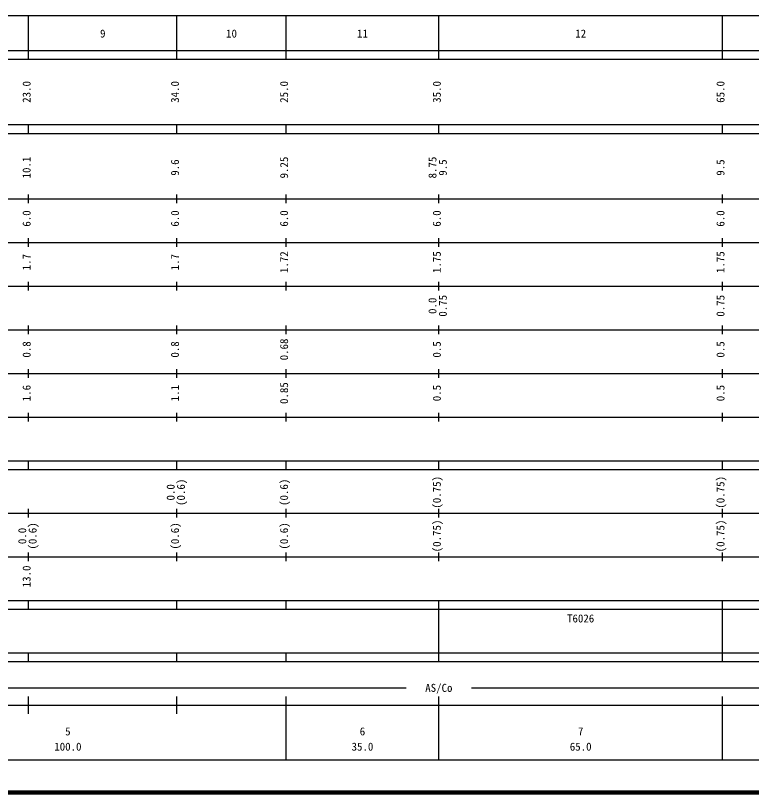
# Model space of a CAD drawing. Units: millimetres on the paper, enlarged 1000 times. Extents: x 40000 to 680000, y 20000 to 380000.
# Drawn here: x 306004 to 474636, y 20000 to 198000 of the extents above; entities that cross this region are included whole.
import ezdxf
from ezdxf.enums import TextEntityAlignment as Align

# ---------------------------------------------------------------- set-up
doc = ezdxf.new("R2010")
doc.units = ezdxf.units.MM
doc.header["$LTSCALE"] = 1000
doc.layers.add('M-TTL', color=2, linetype='Continuous', lineweight=140)
doc.layers.add('M-TTL-BAND', color=7, linetype='Continuous', lineweight=25)
doc.styles.add('ＭＳ ゴシック', font='')
doc.styles.get('ＭＳ ゴシック').set_extended_font_data('MS Gothic')

msp = doc.modelspace()

# ---------------------------------------------------------------- linework, layer by layer
at = {"layer": 'M-TTL'}
msp.add_line((40000, 20000), (680000, 20000), dxfattribs=at)
at = {"layer": 'M-TTL-BAND'}
for p, q in [((68000, 198000), (579000, 198000)), ((309000, 188000), (309000, 198000)), ((343000, 188000), (343000, 198000)), ((368000, 188000), (368000, 198000)), ((403000, 188000), (403000, 198000)), ((468000, 188000), (468000, 198000)), ((40000, 190000), (579000, 190000)), ((40000, 188000), (579000, 188000)), ((40000, 173000), (579000, 173000)), ((309000, 171000), (309000, 173000)), ((343000, 171000), (343000, 173000)), ((368000, 171000), (368000, 173000)), ((403000, 171000), (403000, 173000)), ((468000, 171000), (468000, 173000)), ((40000, 171000), (579000, 171000)), ((309000, 155000), (309000, 157000)), ((343000, 155000), (343000, 157000)), ((368000, 155000), (368000, 157000)), ((403000, 155000), (403000, 157000)), ((468000, 155000), (468000, 157000)), ((40000, 156000), (579000, 156000)), ((46000, 146000), (579000, 146000)), ((309000, 145000), (309000, 147000)), ((343000, 145000), (343000, 147000)), ((368000, 145000), (368000, 147000)), ((403000, 145000), (403000, 147000)), ((468000, 145000), (468000, 147000)), ((52000, 136000), (579000, 136000)), ((309000, 135000), (309000, 137000)), ((343000, 135000), (343000, 137000)), ((368000, 135000), (368000, 137000)), ((403000, 135000), (403000, 137000)), ((468000, 135000), (468000, 137000)), ((309000, 125000), (309000, 127000)), ((343000, 125000), (343000, 127000)), ((368000, 125000), (368000, 127000)), ((403000, 125000), (403000, 127000)), ((468000, 125000), (468000, 127000)), ((46000, 126000), (579000, 126000)), ((52000, 116000), (579000, 116000)), ((309000, 115000), (309000, 117000)), ((343000, 115000), (343000, 117000)), ((368000, 115000), (368000, 117000)), ((403000, 115000), (403000, 117000)), ((468000, 115000), (468000, 117000)), ((309000, 105000), (309000, 107000)), ((343000, 105000), (343000, 107000)), ((368000, 105000), (368000, 107000)), ((403000, 105000), (403000, 107000)), ((468000, 105000), (468000, 107000)), ((46000, 106000), (579000, 106000)), ((40000, 96000), (579000, 96000)), ((309000, 94000), (309000, 96000)), ((343000, 94000), (343000, 96000)), ((368000, 94000), (368000, 96000)), ((403000, 94000), (403000, 96000)), ((468000, 94000), (468000, 96000)), ((40000, 94000), (579000, 94000)), ((49000, 84000), (579000, 84000)), ((309000, 83000), (309000, 85000)), ((343000, 83000), (343000, 85000)), ((368000, 83000), (368000, 85000)), ((403000, 83000), (403000, 85000)), ((468000, 83000), (468000, 85000)), ((309000, 73000), (309000, 75000)), ((343000, 73000), (343000, 75000)), ((368000, 73000), (368000, 75000)), ((403000, 73000), (403000, 75000)), ((468000, 73000), (468000, 75000)), ((40000, 74000), (579000, 74000)), ((40000, 64000), (579000, 64000)), ((309000, 62000), (309000, 64000)), ((343000, 62000), (343000, 64000)), ((368000, 62000), (368000, 64000)), ((403000, 62000), (403000, 64000)), ((468000, 62000), (468000, 64000)), ((40000, 62000), (579000, 62000)), ((403000, 52000), (403000, 62000)), ((468000, 52000), (468000, 62000)), ((468000, 52000), (468000, 62000)), ((40000, 52000), (579000, 52000)), ((309000, 50000), (309000, 52000)), ((343000, 50000), (343000, 52000)), ((368000, 50000), (368000, 52000)), ((403000, 50000), (403000, 52000)), ((468000, 50000), (468000, 52000)), ((40000, 50000), (579000, 50000)), ((71000, 44000), (395500, 44000)), ((410500, 44000), (565000, 44000)), ((309000, 38000), (309000, 42000)), ((343000, 38000), (343000, 42000)), ((368000, 27500), (368000, 42000)), ((403000, 27500), (403000, 42000)), ((468000, 27500), (468000, 42000)), ((40000, 40000), (579000, 40000)), ((68000, 27500), (579000, 27500))]:
    msp.add_line(p, q, dxfattribs=at)

# ---------------------------------------------------------------- texts
at = {"layer": 'M-TTL-BAND', "style": 'ＭＳ ゴシック'}
for s, p in [('9', (326000, 192405)), ('10', (355500, 192405)), ('11', (385500, 192405)), ('12', (435500, 192405)), ('AS/Co', (403000, 42500)), ('5', (318000, 32523)), ('6', (385500, 32523)), ('7', (435500, 32523)), ('100.0', (318000, 29033)), ('35.0', (385500, 29033)), ('65.0', (435500, 29033))]:
    msp.add_text(s, height=1833, dxfattribs=at).set_placement(p, align=Align.BOTTOM_CENTER)
for s, p in [('23.0', (310000, 180500)), ('34.0', (344000, 180500)), ('25.0', (369000, 180500)), ('35.0', (404000, 180500)), ('65.0', (469000, 180500)), ('10.1', (310000, 163174)), ('9.6', (344000, 163174)), ('9.25', (369000, 163174)), ('8.75', (403000, 163174)), ('9.5', (405370, 163174)), ('9.5', (469000, 163174)), ('6.0', (310000, 151500)), ('6.0', (344000, 151500)), ('6.0', (369000, 151500)), ('6.0', (404000, 151500)), ('6.0', (469000, 151500)), ('1.7', (310000, 141500)), ('1.7', (344000, 141500)), ('1.72', (369000, 141500)), ('1.75', (404000, 141500)), ('1.75', (469000, 141500)), ('0.75', (405370, 131500)), ('0.75', (469000, 131500)), ('0.0', (403000, 131500)), ('0.8', (310000, 121500)), ('0.8', (344000, 121500)), ('0.68', (369000, 121500)), ('0.5', (404000, 121500)), ('0.5', (469000, 121500)), ('1.6', (310000, 111500)), ('1.1', (344000, 111500)), ('0.85', (369000, 111500)), ('0.5', (404000, 111500)), ('0.5', (469000, 111500)), ('(0.6)', (345370, 88764)), ('(0.6)', (369000, 88764)), ('(0.75)', (404000, 88764)), ('(0.75)', (469000, 88764)), ('0.0', (343000, 88764)), ('(0.75)', (404000, 78764)), ('(0.75)', (469000, 78764)), ('0.0', (309000, 78764)), ('(0.6)', (311370, 78764)), ('(0.6)', (344000, 78764)), ('(0.6)', (369000, 78764)), ('13.0', (310000, 69500))]:
    msp.add_text(s, height=1833, rotation=90, dxfattribs=at).set_placement(p, align=Align.BOTTOM_CENTER)
msp.add_text('T6026', height=1833, dxfattribs=at).set_placement((432375, 58405), align=Align.BOTTOM_LEFT)

doc.saveas('drawing.dxf')
